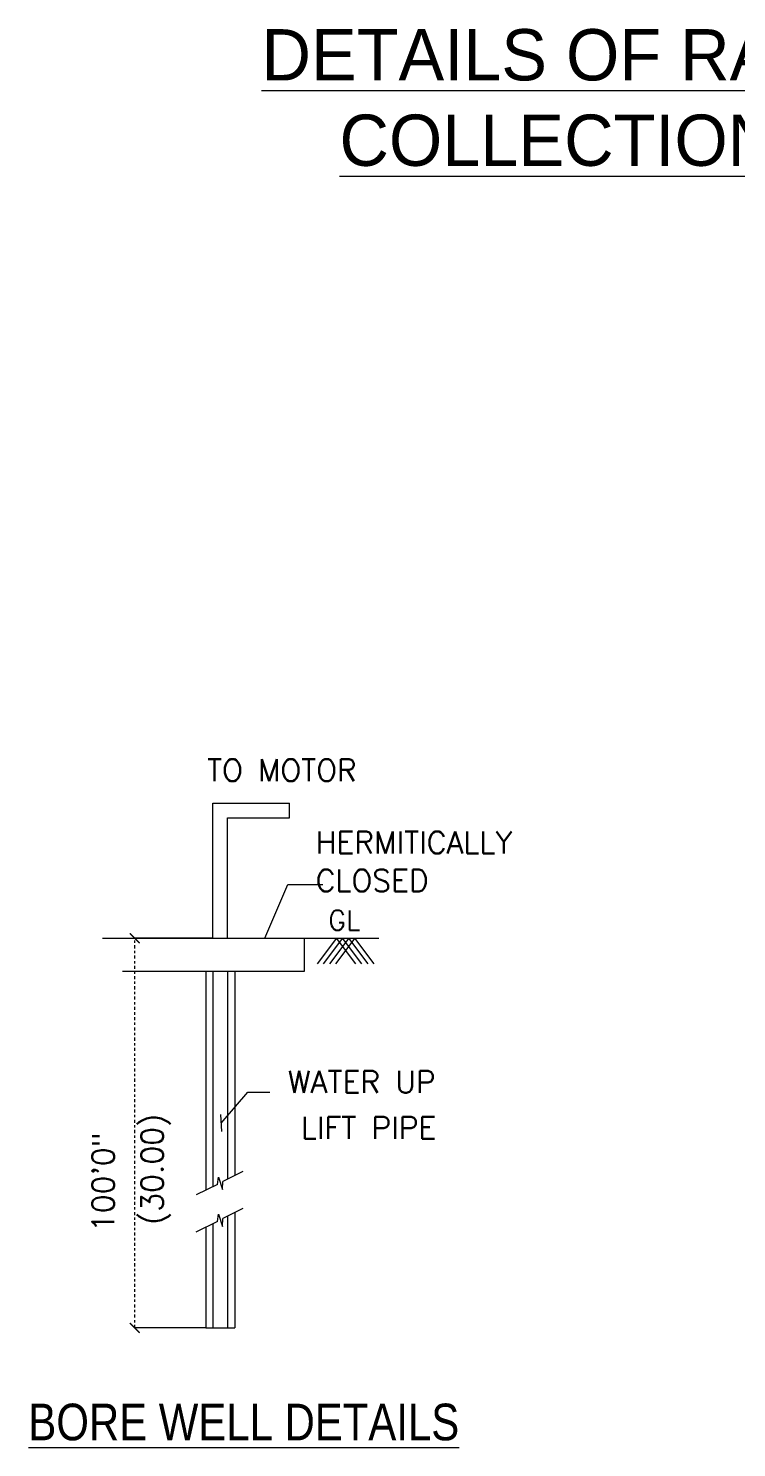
# Model space of a CAD drawing. Header units: metres. Extents: x 43 to 977, y 102 to 459.
# Drawn here: x 186.9 to 216.4, y 316.5 to 375.6 of the extents above; entities that cross this region are included whole.
import ezdxf

# ---------------------------------------------------------------- set-up
doc = ezdxf.new("R2010")
doc.units = ezdxf.units.M
doc.header["$MEASUREMENT"] = 0
doc.linetypes.add('CENTER', pattern=[2, 1.25, -0.25, 0.25, -0.25])
doc.layers.get('0').update_dxf_attribs({"lineweight": 0})
for name, color, linetype, lineweight in [('2', 1, 'Continuous', 0), ('4', 4, 'Continuous', 0), ('6', 6, 'Continuous', 0), ('61', 61, 'Continuous', 0), ('6A', 30, 'Continuous', 0), ('8', 8, 'CENTER', 0), ('TEXT', 130, 'Continuous', 0)]:
    doc.layers.add(name, color=color, linetype=linetype, lineweight=lineweight)
doc.styles.add('ARIAL NARROW', font='')
doc.styles.get("Standard").update_dxf_attribs({"font": 'romans.shx'})
doc.styles.add('style7', font='ARIALN.TTF', dxfattribs={"height": 9})
doc.styles.get('ARIAL NARROW').set_extended_font_data('Lydian BT')
doc.dimstyles.new('Copy of Standard', dxfattribs={"dimtxt": 7, "dimasz": 5, "dimexe": 6, "dimexo": 24, "dimgap": 5, "dimtad": 0, "dimdec": 1, "dimzin": 0, "dimdsep": 46, "dimlunit": 4, "dimtxsty": 'Standard', "dimblk": 'OBLIQUE', "dimcen": 0.09, "dimclrd": 3, "dimclre": 2, "dimclrt": 1, "dimadec": 0, "dimazin": 0, "dimtfac": 1, "dimtdec": 1, "dimtmove": 1, "dimatfit": 3, "dimldrblk": 'OBLIQUE', "dimfxl": 0, "dimtolj": 1, "dimtzin": 0, "dimarcsym": 0})
doc.dimstyles.get("Standard").update_dxf_attribs({"dimtxt": 0.18, "dimasz": 0.18, "dimexe": 0.18, "dimexo": 0.0625, "dimgap": 0.09, "dimtad": 0, "dimtih": 1, "dimtoh": 1, "dimdec": 4, "dimzin": 0, "dimdsep": 46, "dimtxsty": 'Standard', "dimcen": 0.09, "dimadec": 0, "dimazin": 0, "dimtfac": 1, "dimtdec": 4, "dimtofl": 0, "dimtmove": 0, "dimatfit": 3, "dimfxl": 0, "dimtolj": 1, "dimtzin": 0, "dimarcsym": 0})

# ---------------------------------------------------------------- blocks, each defined once
blk = doc.blocks.new('_ArchTick')
at = {"color": 0, "const_width": 0.15}
blk.add_lwpolyline([(-0.5, -0.5), (0.5, 0.5)], dxfattribs=at)
blk = doc.blocks.new('_Oblique')
at = {"color": 0, "linetype": 'ByBlock', "lineweight": -2}
blk.add_line((-0.5, -0.5), (0.5, 0.5), dxfattribs=at)
blk = doc.blocks.new('RAI')
at = {"layer": '2', "color": 9}
for p, q in [((579601.19, -239957.78), (579569.12, -239957.78)), ((579598.19, -240117.47), (579569.12, -240117.47))]:
    blk.add_line(p, q, dxfattribs=at)
at = {"layer": '4'}
for p, q in [((579601.19, -239957.78), (579601.19, -239902.49)), ((579601.19, -239902.49), (579632.49, -239902.49)), ((579632.49, -239908.49), (579632.49, -239902.49)), ((579607.19, -239957.78), (579607.19, -239908.49)), ((579607.19, -239908.49), (579632.49, -239908.49)), ((579555.89, -239957.78), (579669.14, -239957.78)), ((579638.65, -239971.34), (579638.65, -239957.78)), ((579651.82, -239957.78), (579643.88, -239968.25)), ((579654.33, -239957.78), (579646.39, -239968.25)), ((579656.83, -239957.78), (579648.9, -239968.25)), ((579659.34, -239957.78), (579651.41, -239968.25)), ((579651.66, -239957.78), (579659.6, -239968.25)), ((579654.17, -239957.78), (579662.11, -239968.25)), ((579656.68, -239957.78), (579664.62, -239968.25)), ((579659.19, -239957.78), (579667.13, -239968.25)), ((579564.14, -239971.34), (579638.65, -239971.34)), ((579598.19, -239971.34), (579598.19, -240061.06)), ((579601.19, -239971.34), (579601.19, -240059.56)), ((579607.19, -239971.34), (579607.19, -240056.56)), ((579610.19, -239971.34), (579610.19, -240055.06)), ((579603, -240058.66), (579603.4, -240055.66)), ((579603.4, -240055.66), (579605.13, -240060.7)), ((579613.44, -240053.44), (579605.28, -240057.52)), ((579603, -240058.66), (579594.33, -240063)), ((579605.13, -240060.7), (579605.28, -240057.52)), ((579613.45, -240068.6), (579605.28, -240072.68)), ((579603, -240073.82), (579594.15, -240078.25)), ((579601.19, -240074.72), (579601.19, -240117.47)), ((579603, -240073.82), (579603.4, -240070.82)), ((579603.4, -240070.82), (579605.13, -240075.86)), ((579605.13, -240075.86), (579605.28, -240072.68)), ((579607.19, -240071.72), (579607.19, -240117.47)), ((579610.19, -240070.22), (579610.19, -240117.47)), ((579598.19, -240076.22), (579598.19, -240117.47)), ((579598.19, -240117.47), (579610.19, -240117.47))]:
    blk.add_line(p, q, dxfattribs=at)
at = {"layer": '8'}
blk.add_line((579569.12, -240117.47), (579569.12, -239957.78), dxfattribs=at)
at = {"layer": '2', "color": 8, "xscale": 4, "yscale": 4, "zscale": 4}
for p, rotation in [((579569.12, -239957.78), 90), ((579569.12, -240117.47), 270)]:
    blk.add_blockref('_ArchTick', p, dxfattribs=dict(at, rotation=rotation))
at = {"layer": '6', "style": 'style7'}
blk.add_text('%%UBORE WELL DETAILS', height=15, dxfattribs=at).set_placement((579525.5, -240163.51))
at = {"layer": '61'}
for s, p in [('TO MOTOR', (579598.78, -239893.48)), ('HERMITICALLY ', (579643.32, -239923.08)), ('CLOSED', (579643.32, -239938.69)), ('WATER UP', (579631.94, -240021.19)), ('LIFT PIPE', (579637.24, -240039.93))]:
    blk.add_text(s, height=9, dxfattribs=at).set_placement(p)
blk.add_text('(30.00)', height=9, rotation=90, dxfattribs=at).set_placement((579580.74, -240075.24))
at = {"layer": '61', "insert": (579556.14, -240057.75), "char_height": 9, "attachment_point": 5, "rotation": 90}
blk.add_mtext('\\A1;100\'0"', dxfattribs=at)
at = {"layer": '6A'}
blk.add_text('GL', height=8.1, dxfattribs=at).set_placement((579648.41, -239954.49))
at = {"layer": '2'}
blk.add_leader([(579604.48, -240033.51), (579615.43, -240020.83), (579624.51, -240020.83)], dimstyle='Copy of Standard', override={"dimscale": 1, "dimtad": 0}, dxfattribs=at)
at = {"layer": '6A'}
blk.add_leader([(579622.48, -239957.78), (579631.89, -239935.83), (579646.28, -239935.83)], dimstyle='Standard', override={"dimscale": 1, "dimgap": 4.5}, dxfattribs=at)

msp = doc.modelspace()

# ---------------------------------------------------------------- block references
at = {"layer": 'TEXT', "xscale": 0.10158472, "yscale": 0.10158472, "zscale": 0.10158472}
msp.add_blockref('RAI', (-58684.01243, 24713.77768), dxfattribs=at)

# ---------------------------------------------------------------- texts
at = {"layer": 'TEXT', "insert": (213.90845, 375.56764), "char_height": 2.1332791, "width": 34.1324659, "attachment_point": 2, "style": 'ARIAL NARROW'}
msp.add_mtext('{\\LDETAILS OF RAINWATER\\PCOLLECTION  SUMP}', dxfattribs=at)

doc.saveas('drawing.dxf')
